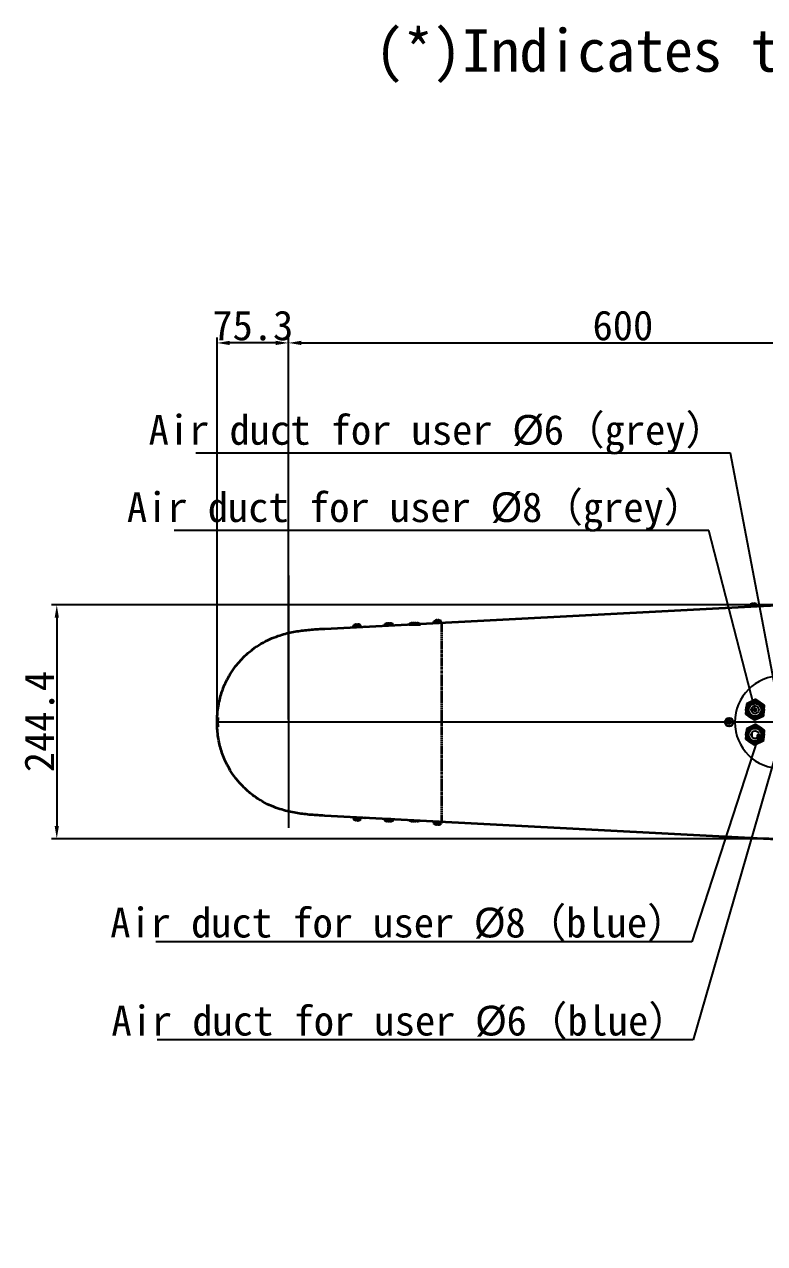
# Model space of a CAD drawing. Header units: millimetres. Extents: x 4086 to 8300, y 123 to 1549.
# Drawn here: x 6683.4 to 6857.6, y 543.4 to 830.2 of the extents above; entities that cross this region are included whole.
import ezdxf
from ezdxf import colors
from ezdxf.entities.mleader import LeaderData, LeaderLine
from ezdxf.math import Vec2, Vec3

# ---------------------------------------------------------------- set-up
doc = ezdxf.new("R2010")
doc.units = ezdxf.units.MM
doc.linetypes.add('PHANTOM', pattern=[0.8, 0.45, -0.05, 0.1, -0.05, 0.1, -0.05])
doc.layers.add('中心线', color=7, linetype='Continuous')
for name, color, linetype, lineweight in [('标注', 7, 'Continuous', 25), ('标注层', 7, 'Continuous', 0), ('粗线', 7, 'PHANTOM', 35)]:
    doc.layers.add(name, color=color, linetype=linetype, lineweight=lineweight)
doc.styles.get("Standard").update_dxf_attribs({"font": 'simsun.ttc'})
doc.dimstyles.new('直线标注', dxfattribs={"dimtxt": 7, "dimasz": 3, "dimexe": 1.25, "dimexo": 0.625, "dimtad": 1, "dimlfac": 4, "dimdsep": 46, "dimtxsty": 'Standard', "dimcen": 2.5, "dimadec": 0, "dimazin": 0, "dimtm": 1e-09, "dimtfac": 1, "dimtmove": 0, "dimatfit": 3, "dimfxl": 1, "dimarcsym": 0})

# ---------------------------------------------------------------- blocks, each defined once
blk = doc.blocks.new('*D2404')
at = {"layer": 'Defpoints', "color": 0}
for p in [(6880.55, 755.23), (6745.55, 666.02), (6880.55, 666.02)]:
    blk.add_point(p, dxfattribs=at)
at = {"layer": '标注', "color": 0, "linetype": 'Continuous', "lineweight": -2}
for p, q in [((6745.55, 666.64), (6745.55, 756.48)), ((6748.55, 755.23), (6877.55, 755.23)), ((6880.55, 666.64), (6880.55, 756.48))]:
    blk.add_line(p, q, dxfattribs=at)
at = {"layer": '标注', "color": 0}
for points in [[(6748.55, 755.73), (6748.55, 754.73), (6745.55, 755.23)], [(6877.55, 754.73), (6877.55, 755.73), (6880.55, 755.23)]]:
    blk.add_solid(points, dxfattribs=at)
at = {"layer": '标注', "color": 0, "insert": (6824.25, 762.86), "char_height": 7, "attachment_point": 2}
blk.add_mtext('600', dxfattribs=at)
blk = doc.blocks.new('*D2405')
at = {"layer": 'Defpoints', "color": 0}
for p in [(6728.74, 755.23), (6745.55, 700.53), (6728.74, 666.64)]:
    blk.add_point(p, dxfattribs=at)
at = {"layer": '标注', "color": 0, "linetype": 'Continuous', "lineweight": -2}
for p, q in [((6728.74, 667.26), (6728.74, 756.48)), ((6742.55, 755.23), (6731.74, 755.23)), ((6745.55, 701.16), (6745.55, 756.48))]:
    blk.add_line(p, q, dxfattribs=at)
at = {"layer": '标注', "color": 0}
for points in [[(6731.74, 755.73), (6731.74, 754.73), (6728.74, 755.23)], [(6742.55, 754.73), (6742.55, 755.73), (6745.55, 755.23)]]:
    blk.add_solid(points, dxfattribs=at)
at = {"layer": '标注', "color": 0, "insert": (6737.15, 762.86), "char_height": 7, "attachment_point": 2}
blk.add_mtext('75.3', dxfattribs=at)
blk = doc.blocks.new('*D2406')
at = {"layer": 'Defpoints', "color": 0}
for p in [(6864.09, 693.59), (6691.02, 638.61), (6857.35, 638.61)]:
    blk.add_point(p, dxfattribs=at)
at = {"layer": '标注', "color": 0, "linetype": 'Continuous', "lineweight": -2}
for p, q in [((6863.47, 693.59), (6689.77, 693.59)), ((6691.02, 690.59), (6691.02, 641.61)), ((6856.72, 638.61), (6689.77, 638.61))]:
    blk.add_line(p, q, dxfattribs=at)
at = {"layer": '标注', "color": 0}
for points in [[(6691.52, 690.59), (6690.52, 690.59), (6691.02, 693.59)], [(6690.52, 641.61), (6691.52, 641.61), (6691.02, 638.61)]]:
    blk.add_solid(points, dxfattribs=at)
at = {"layer": '标注', "color": 0, "insert": (6683.4, 666.16), "char_height": 7, "attachment_point": 2, "rotation": 90}
blk.add_mtext('244.4', dxfattribs=at)
blk = doc.blocks.new('_Dot')
at = {"color": 0, "linetype": 'ByBlock', "lineweight": -2}
blk.add_line((-0.5, 0), (-1, 0), dxfattribs=at)
at = {"color": 0, "linetype": 'ByBlock', "const_width": 0.5}
blk.add_lwpolyline([(-0.25, 0, 1), (0.25, 0, 1)], format="xyb", close=True, dxfattribs=at)

msp = doc.modelspace()

# ---------------------------------------------------------------- linework, layer by layer
at = {"color": 7, "linetype": 'Continuous'}
for p, q in [((6855.55426, 671.40323), (6853.32405, 670.34585)), ((6857.58508, 670.0005), (6855.55426, 671.40323)), ((6853.32405, 670.34585), (6853.12466, 667.88574)), ((6857.38569, 667.54039), (6857.58508, 670.0005)), ((6848.82723, 665.95209), (6848.82818, 665.91912)), ((6849.11337, 666.11712), (6848.82818, 666.11712)), ((6848.82818, 665.91912), (6849.11337, 665.91912)), ((6849.06676, 665.91912), (6849.06676, 666.11712)), ((6849.18087, 666.46981), (6849.18087, 666.18462)), ((6849.18087, 666.23123), (6849.37887, 666.23123)), ((6849.18087, 665.56644), (6849.18087, 665.85162)), ((6849.37887, 665.80501), (6849.18087, 665.80501)), ((6849.37887, 666.18462), (6849.37887, 666.46981)), ((6849.37887, 665.85162), (6849.37887, 665.56644)), ((6849.44637, 666.11712), (6849.73155, 666.11712)), ((6849.44637, 665.91912), (6849.73155, 665.91912)), ((6849.49298, 666.11712), (6849.49298, 665.91912)), ((6849.7325, 666.08415), (6849.73155, 666.11712)), ((6853.12466, 667.88574), (6855.15548, 666.48302)), ((6855.55426, 665.55323), (6853.32405, 664.49585)), ((6855.15548, 666.48302), (6857.38569, 667.54039)), ((6857.58508, 664.1505), (6855.55426, 665.55323)), ((6853.32405, 664.49585), (6853.12466, 662.03574)), ((6857.38569, 661.69039), (6857.58508, 664.1505)), ((6853.12466, 662.03574), (6855.15548, 660.63302)), ((6855.15548, 660.63302), (6857.38569, 661.69039))]:
    msp.add_line(p, q, dxfattribs=at)
for points in [[(6848.82818, 666.11712), (6848.82723, 666.08415), (6848.82666, 666.05114), (6848.82647, 666.01812)], [(6848.82647, 666.01812), (6848.82666, 665.9851), (6848.82723, 665.95209)], [(6849.37887, 666.46981), (6849.31289, 666.47133), (6849.24684, 666.47133), (6849.18087, 666.46981)], [(6849.18087, 665.56644), (6849.24684, 665.56491), (6849.31289, 665.56491), (6849.37887, 665.56644)], [(6849.73155, 665.91912), (6849.7325, 665.95209), (6849.73308, 665.9851), (6849.73327, 666.01812)], [(6849.73327, 666.01812), (6849.73308, 666.05114), (6849.7325, 666.08415)]]:
    msp.add_lwpolyline(points, dxfattribs=at)
for centre, radius in [((6855.35487, 668.94312), 2.1375), ((6855.35487, 668.94312), 1.8), ((6855.35487, 668.94312), 1.66196), ((6855.35487, 668.94312), 1.4625), ((6855.35487, 668.94312), 0.9), ((6849.27987, 666.01812), 1.0125), ((6849.27987, 666.01812), 0.9), ((6849.27987, 666.01812), 0.45), ((6855.35487, 663.09312), 2.1375), ((6855.35487, 663.09312), 1.8), ((6855.35487, 663.09312), 1.66196), ((6855.35487, 663.09312), 1.4625), ((6855.35487, 663.09312), 0.9)]:
    msp.add_circle(centre, radius, dxfattribs=at)
for centre, radius, start, end in [((6861.49638, 666.01812), 10.9125, 90, 270), ((7225.83987, 666.01812), 371.25, 179.4730929, 179.622256), ((6849.11337, 666.18462), 0.0675, 270, 0), ((6849.11337, 665.85162), 0.0675, 0, 90), ((6849.44637, 666.18462), 0.0675, 180, 270), ((6849.44637, 665.85162), 0.0675, 90, 180), ((7225.83987, 666.01812), 371.25, 180.3780599, 180.5268052)]:
    msp.add_arc(centre, radius, start, end, dxfattribs=at)
at = {"layer": '中心线'}
for p, q in [((6745.55495, 700.53221), (6745.55495, 641.1393)), ((6728.7296, 666.08595), (7100.33841, 666.08595))]:
    msp.add_line(p, q, dxfattribs=at)
at = {"layer": '中心线', "linetype": 'Continuous'}
for p, q in [((6854.05807, 693.63925), (6855.85561, 693.73345)), ((6854.07837, 693.252), (6854.05807, 693.63925)), ((6854.49163, 693.89996), (6854.75337, 693.49691)), ((6855.179, 693.51922), (6854.75337, 693.49691)), ((6854.77503, 693.97406), (6854.79991, 693.49935)), ((6854.84244, 693.97759), (6854.86732, 693.50288)), ((6854.9444, 693.92369), (6854.9774, 693.92509)), ((6855.04017, 693.98796), (6855.04868, 693.99121)), ((6855.04017, 693.98796), (6855.06505, 693.51324)), ((6855.07224, 693.99255), (6855.10758, 693.99149)), ((6855.10758, 693.99149), (6855.13246, 693.51678)), ((6855.179, 693.51922), (6855.39718, 693.94742)), ((6855.8759, 693.3462), (6855.85561, 693.73345)), ((6760.79823, 688.75171), (6762.59576, 688.84591)), ((6760.81852, 688.36446), (6760.79823, 688.75171)), ((6761.23178, 689.01242), (6761.49352, 688.60937)), ((6761.91915, 688.63167), (6761.49352, 688.60937)), ((6761.51518, 689.08652), (6761.54006, 688.61181)), ((6761.58259, 689.09005), (6761.60747, 688.61534)), ((6761.61867, 689.03137), (6761.65158, 689.03409)), ((6761.78032, 689.10042), (6761.78883, 689.10367)), ((6761.78032, 689.10042), (6761.8052, 688.6257)), ((6761.81239, 689.105), (6761.84773, 689.10395)), ((6761.84773, 689.10395), (6761.87261, 688.62924)), ((6761.91915, 688.63167), (6762.13733, 689.05987)), ((6762.61605, 688.45866), (6762.59576, 688.84591)), ((6763.56019, 688.50681), (6763.51579, 688.50681)), ((6763.52909, 688.50657), (6763.54561, 688.50711)), ((6768.05495, 688.7437), (6768.05495, 689.0184)), ((6768.05495, 689.0184), (6770.30495, 689.0184)), ((6768.50155, 689.25607), (6768.74184, 688.83987)), ((6769.16806, 688.83987), (6768.74184, 688.83987)), ((6768.78845, 689.31524), (6768.78845, 688.83987)), ((6768.85595, 689.31524), (6768.85595, 688.83987)), ((6768.88891, 689.25474), (6768.92192, 689.25574)), ((6768.95155, 689.25607), (6769.19184, 688.83987)), ((6769.05395, 689.31524), (6769.06262, 689.31804)), ((6769.05395, 689.31524), (6769.05395, 688.83987)), ((6769.08621, 689.31814), (6769.12145, 689.31524)), ((6769.12145, 689.31524), (6769.12145, 688.83987)), ((6769.16806, 688.83987), (6769.40835, 689.25607)), ((6769.61806, 688.83987), (6769.19184, 688.83987)), ((6769.23845, 689.31524), (6769.23845, 688.83987)), ((6769.30595, 689.31524), (6769.30595, 688.83987)), ((6769.33891, 689.25474), (6769.37192, 689.25574)), ((6769.50395, 689.31524), (6769.51262, 689.31804)), ((6769.50395, 689.31524), (6769.50395, 688.83987)), ((6769.53621, 689.31814), (6769.57145, 689.31524)), ((6769.57145, 689.31524), (6769.57145, 688.83987)), ((6769.61806, 688.83987), (6769.85835, 689.25607)), ((6769.85495, 688.83804), (6769.85495, 689.0184)), ((6770.30495, 688.86162), (6770.30495, 689.0184)), ((6779.68514, 689.74153), (6781.48267, 689.83573)), ((6779.70543, 689.35428), (6779.68514, 689.74153)), ((6780.11869, 690.00224), (6780.38043, 689.59919)), ((6780.80607, 689.6215), (6780.38043, 689.59919)), ((6780.4021, 690.07634), (6780.42698, 689.60163)), ((6780.46951, 690.07987), (6780.49439, 689.60516)), ((6780.57147, 690.02597), (6780.60446, 690.02737)), ((6780.66724, 690.09024), (6780.67575, 690.09349)), ((6780.66724, 690.09024), (6780.69211, 689.61552)), ((6780.6993, 690.09483), (6780.73464, 690.09377)), ((6780.73464, 690.09377), (6780.75952, 689.61906)), ((6780.80607, 689.6215), (6781.02425, 690.0497)), ((6781.50297, 689.44848), (6781.48267, 689.83573))]:
    msp.add_line(p, q, dxfattribs=at)
for points in [[(6854.84244, 693.97759), (6854.83382, 693.97993), (6854.81048, 693.97884), (6854.77503, 693.97406)], [(6854.80758, 693.97856), (6854.83208, 693.97998), (6854.84244, 693.97759)], [(6854.84569, 693.91554), (6854.87853, 693.91891), (6854.91144, 693.92163), (6854.9444, 693.92369)], [(6854.97741, 693.92509), (6855.01042, 693.92582), (6855.04342, 693.9259)], [(6855.07324, 693.99255), (6855.04902, 693.99126), (6855.04017, 693.98796)], [(6761.51518, 689.08652), (6761.54773, 689.09101), (6761.57224, 689.09244), (6761.58259, 689.09005)], [(6761.58259, 689.09005), (6761.57397, 689.09239), (6761.55063, 689.0913), (6761.51518, 689.08652)], [(6761.58584, 689.028), (6761.61868, 689.03137), (6761.65159, 689.03409), (6761.68455, 689.03615)], [(6761.68455, 689.03615), (6761.71755, 689.03754), (6761.75056, 689.03828)], [(6761.71756, 689.03754), (6761.75057, 689.03828), (6761.78357, 689.03836)], [(6761.8134, 689.10501), (6761.78917, 689.10371), (6761.78032, 689.10042)], [(6768.85595, 689.31524), (6768.84747, 689.31802), (6768.8241, 689.31816), (6768.78845, 689.31524)], [(6768.82119, 689.31802), (6768.84573, 689.31816), (6768.85595, 689.31524)], [(6768.85595, 689.2531), (6768.88892, 689.25475), (6768.92193, 689.25574), (6768.95495, 689.25607)], [(6768.95495, 689.25607), (6768.98798, 689.25574), (6769.02098, 689.25475)], [(6768.98799, 689.25574), (6769.02099, 689.25474), (6769.05395, 689.2531)], [(6769.08722, 689.31809), (6769.06296, 689.31807), (6769.05395, 689.31524)], [(6769.30595, 689.31524), (6769.29747, 689.31802), (6769.2741, 689.31816), (6769.23845, 689.31524)], [(6769.27119, 689.31802), (6769.29573, 689.31816), (6769.30595, 689.31524)], [(6769.30595, 689.2531), (6769.33892, 689.25475), (6769.37193, 689.25574), (6769.40495, 689.25607)], [(6769.40495, 689.25607), (6769.43798, 689.25574), (6769.47098, 689.25475)], [(6769.43799, 689.25574), (6769.47099, 689.25474), (6769.50395, 689.2531)], [(6769.53722, 689.31809), (6769.51296, 689.31807), (6769.50395, 689.31524)], [(6780.46951, 690.07987), (6780.46089, 690.08221), (6780.43754, 690.08112), (6780.4021, 690.07634)], [(6780.43465, 690.08084), (6780.45915, 690.08226), (6780.46951, 690.07987)], [(6780.47276, 690.01782), (6780.5056, 690.02119), (6780.53851, 690.02391), (6780.57147, 690.02597)], [(6780.60448, 690.02737), (6780.63749, 690.0281), (6780.67049, 690.02818)], [(6780.70031, 690.09483), (6780.67608, 690.09354), (6780.66724, 690.09024)]]:
    msp.add_lwpolyline(points, dxfattribs=at)
for centre, radius, start, end in [((6855.01726, 692.53497), 1.46269, 111.0608131, 130.9778666), ((6855.01717, 692.53515), 1.45915, 99.5521722, 111.0323524), ((6855.01717, 692.53515), 1.45915, 74.9676476, 86.4478278), ((6855.01711, 692.53496), 1.4627, 55.0221782, 74.9391929), ((6761.75741, 687.64743), 1.46269, 111.0608131, 130.9778666), ((6761.75732, 687.64761), 1.45915, 99.5521722, 111.0323524), ((6761.75732, 687.64761), 1.45915, 74.9676476, 86.4478278), ((6761.75726, 687.64742), 1.4627, 55.0221782, 74.9391929), ((6768.95503, 687.86544), 1.46269, 108.0608131, 127.9778666), ((6768.95495, 687.86562), 1.45915, 96.5521722, 108.0323524), ((6769.40503, 687.86544), 1.46269, 108.0608131, 127.9778666), ((6769.40495, 687.86562), 1.45915, 96.5521722, 108.0323524), ((6768.95495, 687.86562), 1.45915, 71.9676476, 83.4478278), ((6768.95488, 687.86544), 1.4627, 52.0221782, 71.9391929), ((6769.40495, 687.86562), 1.45915, 71.9676476, 83.4478278), ((6769.40488, 687.86544), 1.4627, 52.0221782, 71.9391929), ((6780.64432, 688.63725), 1.46269, 111.0608131, 130.9778666), ((6780.64424, 688.63743), 1.45915, 99.5521722, 111.0323524), ((6780.64424, 688.63743), 1.45915, 74.9676476, 86.4478278), ((6780.64417, 688.63724), 1.4627, 55.0221782, 74.9391929), ((6751.72335, 666.01777), 22.76196, 178.4571366, 182.832856), ((6751.90921, 666.01085), 22.94793, 177.1726188, 178.4523611)]:
    msp.add_arc(centre, radius, start, end, dxfattribs=at)
at = {"layer": '粗线', "linetype": 'Continuous'}
for p, q in [((6754.07258, 688.01092), (6857.34757, 693.42333)), ((6773.90495, 689.0184), (6776.60495, 689.0184)), ((6774.35155, 689.25607), (6774.45375, 689.07905)), ((6774.63845, 689.31524), (6774.63845, 689.08873)), ((6774.70595, 689.31524), (6774.70595, 689.09227)), ((6774.90395, 689.31524), (6774.91262, 689.31804)), ((6774.90395, 689.31524), (6774.90395, 689.10264)), ((6774.93621, 689.31814), (6774.97145, 689.31524)), ((6774.97145, 689.31524), (6774.97145, 689.10618)), ((6775.17807, 689.11701), (6775.25835, 689.25607)), ((6775.25155, 689.25607), (6775.32732, 689.12483)), ((6775.53845, 689.31524), (6775.53845, 689.13589)), ((6775.60595, 689.31524), (6775.60595, 689.13943)), ((6775.80395, 689.31524), (6775.81262, 689.31804)), ((6775.80395, 689.31524), (6775.80395, 689.14981)), ((6775.83621, 689.31814), (6775.87145, 689.31524)), ((6775.87145, 689.31524), (6775.87145, 689.15335)), ((6776.10615, 689.16565), (6776.15835, 689.25607)), ((6857.34758, 638.61292), (6754.07258, 644.02533)), ((6760.81852, 643.67179), (6760.79823, 643.28454)), ((6760.79823, 643.28454), (6762.59576, 643.19033)), ((6761.23178, 643.02383), (6761.49352, 643.42687)), ((6761.91915, 643.40457), (6761.49352, 643.42687)), ((6761.54006, 643.42443), (6761.51518, 642.94972)), ((6761.55022, 642.94498), (6761.51518, 642.94972)), ((6761.58259, 642.94619), (6761.57379, 642.94384)), ((6761.60747, 643.4209), (6761.58259, 642.94619)), ((6761.75057, 642.99796), (6761.71756, 642.9987)), ((6761.8052, 643.41054), (6761.78032, 642.93583)), ((6761.87261, 643.40701), (6761.84773, 642.93229)), ((6761.91915, 643.40457), (6762.13733, 642.97637)), ((6762.61605, 643.57758), (6762.59576, 643.19033)), ((6763.56828, 643.5279), (6763.5156, 643.53035)), ((6763.5158, 643.52943), (6763.56019, 643.52943)), ((6768.05495, 643.29254), (6768.05495, 643.01784)), ((6768.05495, 643.01784), (6770.30495, 643.01784)), ((6768.50155, 642.78018), (6768.74184, 643.19637)), ((6769.16806, 643.19637), (6768.74184, 643.19637)), ((6768.78845, 643.19637), (6768.78845, 642.72101)), ((6768.82369, 642.7181), (6768.78845, 642.72101)), ((6768.85595, 642.72101), (6768.84728, 642.7182)), ((6768.85595, 643.19637), (6768.85595, 642.72101)), ((6768.95155, 642.78018), (6769.19184, 643.19637)), ((6769.02099, 642.7815), (6768.98799, 642.78051)), ((6769.05395, 643.19637), (6769.05395, 642.72101)), ((6769.12145, 643.19637), (6769.12145, 642.72101)), ((6769.16806, 643.19637), (6769.40835, 642.78018)), ((6769.61806, 643.19637), (6769.19184, 643.19637)), ((6769.23845, 643.19637), (6769.23845, 642.72101)), ((6769.27369, 642.7181), (6769.23845, 642.72101)), ((6769.30595, 642.72101), (6769.29728, 642.7182)), ((6769.30595, 643.19637), (6769.30595, 642.72101)), ((6769.47099, 642.7815), (6769.43799, 642.78051)), ((6769.50395, 643.19637), (6769.50395, 642.72101)), ((6769.57145, 643.19637), (6769.57145, 642.72101)), ((6769.61806, 643.19637), (6769.85835, 642.78018)), ((6769.85495, 643.19821), (6769.85495, 643.01784)), ((6770.30495, 643.17463), (6770.30495, 643.01784)), ((6770.41745, 643.16873), (6770.41745, 643.16871)), ((6774.35155, 642.78018), (6774.45376, 642.9572)), ((6774.63845, 642.94752), (6774.63845, 642.72101)), ((6774.67369, 642.7181), (6774.63845, 642.72101)), ((6774.70595, 642.72101), (6774.69728, 642.7182)), ((6774.70595, 642.94398), (6774.70595, 642.72101)), ((6774.80495, 642.78018), (6774.77193, 642.78051)), ((6774.87099, 642.7815), (6774.83799, 642.78051)), ((6774.90395, 642.9336), (6774.90395, 642.72101)), ((6774.97145, 642.93006), (6774.97145, 642.72101)), ((6775.17806, 642.91924), (6775.25835, 642.78018)), ((6775.25155, 642.78018), (6775.32732, 642.91141)), ((6775.53845, 642.90035), (6775.53845, 642.72101)), ((6775.57369, 642.7181), (6775.53845, 642.72101)), ((6775.60595, 642.72101), (6775.59728, 642.7182)), ((6775.60595, 642.89681), (6775.60595, 642.72101)), ((6775.70495, 642.78018), (6775.67193, 642.78051)), ((6775.77099, 642.7815), (6775.73799, 642.78051)), ((6775.80395, 642.88644), (6775.80395, 642.72101)), ((6775.81745, 642.88573), (6775.81745, 642.88571)), ((6775.87145, 642.8829), (6775.87145, 642.72101)), ((6776.10615, 642.8706), (6776.15835, 642.78018)), ((6779.70543, 642.68197), (6779.68514, 642.29471)), ((6780.11869, 642.034), (6780.38043, 642.43705)), ((6780.80607, 642.41475), (6780.38043, 642.43705)), ((6780.42698, 642.43461), (6780.4021, 641.9599)), ((6780.49439, 642.43108), (6780.46951, 641.95637)), ((6780.69211, 642.42072), (6780.66724, 641.94601)), ((6780.75952, 642.41719), (6780.73464, 641.94247)), ((6780.80607, 642.41475), (6781.02425, 641.98655)), ((6781.50297, 642.58776), (6781.48267, 642.20051)), ((6779.68514, 642.29471), (6781.48267, 642.20051)), ((6780.43714, 641.95516), (6780.4021, 641.9599)), ((6780.46951, 641.95637), (6780.4607, 641.95402)), ((6780.57147, 642.01028), (6780.53851, 642.01233))]:
    msp.add_line(p, q, dxfattribs=at)
at = {"layer": '粗线'}
msp.add_line((6781.55495, 689.45121), (6781.55495, 642.58504), dxfattribs=at)
at = {"layer": '粗线', "linetype": 'Continuous'}
for points in [[(6774.70595, 689.31524), (6774.69747, 689.31802), (6774.6741, 689.31816), (6774.63845, 689.31524)], [(6774.67119, 689.31802), (6774.69573, 689.31816), (6774.70595, 689.31524)], [(6774.70595, 689.2531), (6774.73892, 689.25475), (6774.77193, 689.25574), (6774.80495, 689.25607)], [(6774.80495, 689.25607), (6774.83798, 689.25574), (6774.87098, 689.25475)], [(6774.83799, 689.25574), (6774.87099, 689.25474), (6774.90395, 689.2531)], [(6774.93722, 689.31809), (6774.91296, 689.31807), (6774.90395, 689.31524)], [(6775.60595, 689.31524), (6775.59747, 689.31802), (6775.5741, 689.31816), (6775.53845, 689.31524)], [(6775.57119, 689.31802), (6775.59573, 689.31816), (6775.60595, 689.31524)], [(6775.60595, 689.2531), (6775.63892, 689.25475), (6775.67193, 689.25574), (6775.70495, 689.25607)], [(6775.70495, 689.25607), (6775.73798, 689.25574), (6775.77098, 689.25475)], [(6775.73799, 689.25574), (6775.77099, 689.25474), (6775.80395, 689.2531)], [(6775.83722, 689.31809), (6775.81296, 689.31807), (6775.80395, 689.31524)], [(6761.54922, 642.94508), (6761.57345, 642.94383), (6761.58259, 642.94619)], [(6761.65158, 643.00216), (6761.61867, 643.00487), (6761.58584, 643.00824)], [(6761.68455, 643.0001), (6761.65159, 643.00215), (6761.61868, 643.00487)], [(6761.78357, 642.99788), (6761.75056, 642.99796), (6761.71755, 642.9987), (6761.68455, 643.0001)], [(6761.78032, 642.93583), (6761.78865, 642.9326), (6761.81198, 642.93124), (6761.84773, 642.93229)], [(6761.81489, 642.93123), (6761.79037, 642.93237), (6761.78032, 642.93583)], [(6768.82268, 642.71815), (6768.84695, 642.71817), (6768.85595, 642.72101)], [(6768.92192, 642.78051), (6768.88891, 642.7815), (6768.85595, 642.78315)], [(6768.95495, 642.78018), (6768.92193, 642.78051), (6768.88892, 642.7815)], [(6769.05395, 642.78315), (6769.02098, 642.7815), (6768.98798, 642.78051), (6768.95495, 642.78018)], [(6769.05395, 642.72101), (6769.06244, 642.71823), (6769.08581, 642.71809), (6769.12145, 642.72101)], [(6769.08872, 642.71822), (6769.06417, 642.71809), (6769.05395, 642.72101)], [(6769.27268, 642.71815), (6769.29695, 642.71817), (6769.30595, 642.72101)], [(6769.37192, 642.78051), (6769.33891, 642.7815), (6769.30595, 642.78315)], [(6769.40495, 642.78018), (6769.37193, 642.78051), (6769.33892, 642.7815)], [(6769.50395, 642.78315), (6769.47098, 642.7815), (6769.43798, 642.78051), (6769.40495, 642.78018)], [(6769.50395, 642.72101), (6769.51244, 642.71823), (6769.53581, 642.71809), (6769.57145, 642.72101)], [(6769.53872, 642.71822), (6769.51417, 642.71809), (6769.50395, 642.72101)], [(6774.67268, 642.71815), (6774.69695, 642.71817), (6774.70595, 642.72101)], [(6774.77192, 642.78051), (6774.73891, 642.7815), (6774.70595, 642.78315)], [(6774.90395, 642.78315), (6774.87098, 642.7815), (6774.83798, 642.78051), (6774.80495, 642.78018)], [(6774.90395, 642.72101), (6774.91244, 642.71823), (6774.93581, 642.71809), (6774.97145, 642.72101)], [(6774.93872, 642.71822), (6774.91417, 642.71809), (6774.90395, 642.72101)], [(6775.57268, 642.71815), (6775.59695, 642.71817), (6775.60595, 642.72101)], [(6775.67192, 642.78051), (6775.63891, 642.7815), (6775.60595, 642.78315)], [(6775.80395, 642.78315), (6775.77098, 642.7815), (6775.73798, 642.78051), (6775.70495, 642.78018)], [(6775.80395, 642.72101), (6775.81244, 642.71823), (6775.83581, 642.71809), (6775.87145, 642.72101)], [(6775.83872, 642.71822), (6775.81417, 642.71809), (6775.80395, 642.72101)], [(6780.43613, 641.95526), (6780.46036, 641.95401), (6780.46951, 641.95637)], [(6780.5385, 642.01233), (6780.50559, 642.01505), (6780.47276, 642.01842)], [(6780.67049, 642.00806), (6780.63748, 642.00814), (6780.60446, 642.00888), (6780.57147, 642.01028)], [(6780.66724, 641.94601), (6780.67557, 641.94278), (6780.69889, 641.94142), (6780.73464, 641.94247)], [(6780.70181, 641.94141), (6780.67729, 641.94255), (6780.66724, 641.94601)]]:
    msp.add_lwpolyline(points, dxfattribs=at)
for centre, radius, start, end in [((6774.80503, 687.86544), 1.46269, 108.0608131, 127.9778666), ((6774.80495, 687.86562), 1.45915, 96.5521722, 108.0323524), ((6775.70503, 687.86544), 1.46269, 108.0608131, 127.9778666), ((6774.80495, 687.86562), 1.45915, 71.9676476, 83.4478278), ((6775.70495, 687.86562), 1.45915, 96.5521722, 108.0323524), ((6774.80488, 687.86544), 1.4627, 52.0221782, 71.9391929), ((6775.70495, 687.86562), 1.45915, 71.9676476, 83.4478278), ((6775.70488, 687.86544), 1.4627, 52.0221782, 71.9391929), ((6761.75741, 644.38881), 1.4627, 229.0221782, 248.9391929), ((6761.75732, 644.38864), 1.45915, 248.9676476, 260.4478278), ((6761.75732, 644.38864), 1.45915, 273.5521722, 285.0323524), ((6761.75726, 644.38882), 1.46269, 285.0608131, 304.9778666), ((6768.95503, 644.1708), 1.4627, 232.0221782, 251.9391929), ((6768.95495, 644.17062), 1.45915, 251.9676476, 263.4478278), ((6769.40503, 644.1708), 1.4627, 232.0221782, 251.9391929), ((6769.40495, 644.17062), 1.45915, 251.9676476, 263.4478278), ((6768.95495, 644.17062), 1.45915, 276.5521722, 288.0323524), ((6768.95488, 644.1708), 1.46269, 288.0608131, 307.9778666), ((6769.40495, 644.17062), 1.45915, 276.5521722, 288.0323524), ((6769.40488, 644.1708), 1.46269, 288.0608131, 307.9778666), ((6774.80503, 644.1708), 1.4627, 232.0221782, 251.9391929), ((6774.80495, 644.17062), 1.45915, 251.9676476, 263.4478278), ((6775.70503, 644.1708), 1.4627, 237.8490773, 251.9391929), ((6774.80495, 644.17062), 1.45915, 276.5521722, 288.0323524), ((6775.70495, 644.17062), 1.45915, 251.9676476, 263.4478278), ((6774.80488, 644.1708), 1.46269, 288.0608131, 299.7401999), ((6775.70495, 644.17062), 1.45915, 276.5521722, 288.0323524), ((6775.70488, 644.1708), 1.46269, 288.0608131, 296.1515875), ((6780.64432, 643.39899), 1.4627, 229.0221782, 248.9391929), ((6780.64424, 643.39881), 1.45915, 248.9676476, 260.4478278), ((6780.64424, 643.39881), 1.45915, 273.5521722, 285.0323524), ((6780.64417, 643.399), 1.46269, 285.0608131, 304.9778666)]:
    msp.add_arc(centre, radius, start, end, dxfattribs=at)
for points, knots in [([(6857.34757, 693.42333), (6858.44204, 693.48069), (6860.58702, 693.56222), (6863.71814, 693.60221), (6866.65429, 693.57887), (6869.33781, 693.51635), (6871.7342, 693.43019), (6873.85778, 693.31537), (6875.77522, 693.17261), (6877.58089, 692.99748), (6879.34844, 692.78172), (6881.11601, 692.51543), (6882.87603, 692.19513), (6884.59544, 691.83448), (6886.23857, 691.44891), (6887.78574, 691.05167), (6889.22835, 690.65252), (6890.55239, 690.26319), (6891.73924, 689.89409), (6892.7836, 689.53985), (6893.70941, 689.19538), (6894.55982, 688.84915), (6895.37418, 688.48791), (6896.17421, 688.10272), (6896.96393, 687.69187), (6897.48254, 687.40211), (6897.73927, 687.25388)], [0, 0, 0, 0, 0.079534208, 0.1557499, 0.227225211, 0.292605579, 0.350540196, 0.401236685, 0.446929351, 0.490063052, 0.532876882, 0.576137878, 0.619763249, 0.662680602, 0.703617685, 0.742234068, 0.778592576, 0.812235482, 0.842384468, 0.868784708, 0.892255221, 0.914059807, 0.935407769, 0.956895903, 0.978486252, 1, 1, 1, 1]), ([(6728.74473, 666.63676), (6728.75918, 667.17161), (6728.82525, 668.24172), (6729.03402, 669.82988), (6729.35161, 671.38858), (6729.78295, 672.92448), (6730.35588, 674.47798), (6731.1189, 676.11182), (6732.13953, 677.86393), (6733.4739, 679.69899), (6735.12528, 681.50574), (6737.02903, 683.14733), (6739.07213, 684.50738), (6741.10415, 685.54716), (6743.00471, 686.30011), (6744.7359, 686.83052), (6746.33798, 687.20268), (6747.88113, 687.47261), (6749.41738, 687.67202), (6750.96689, 687.81882), (6752.52096, 687.92713), (6753.55678, 687.98388), (6754.07258, 688.01092)], [0, 0, 0, 0, 0.043280103, 0.086644846, 0.129472407, 0.171844587, 0.21556835, 0.263262242, 0.317529951, 0.379342367, 0.44644127, 0.515082656, 0.582165591, 0.644480815, 0.699377516, 0.747321416, 0.790809763, 0.832336891, 0.873993534, 0.91608772, 0.958219902, 1, 1, 1, 1]), ([(6754.07258, 644.02533), (6753.53655, 644.05342), (6752.46031, 644.11249), (6750.84627, 644.22673), (6749.23787, 644.3837), (6747.64124, 644.59967), (6746.02811, 644.89622), (6744.33703, 645.31387), (6742.49355, 645.91778), (6740.47205, 646.78101), (6738.34336, 647.96793), (6736.26157, 649.49721), (6734.38188, 651.28646), (6732.81105, 653.19173), (6731.58758, 655.06669), (6730.6757, 656.8236), (6730.00067, 658.46852), (6729.49825, 660.0678), (6729.12748, 661.67687), (6728.87466, 663.31826), (6728.74016, 664.97719), (6728.7296, 666.08595), (6728.74473, 666.63676)], [0, 0, 0, 0, 0.042018298, 0.084374546, 0.126655754, 0.168501744, 0.210462068, 0.254989245, 0.304756986, 0.36215648, 0.426802077, 0.495106959, 0.563802124, 0.629420208, 0.687963724, 0.738733147, 0.784151752, 0.826977171, 0.869815761, 0.913291166, 0.956865536, 1, 1, 1, 1]), ([(6897.73927, 644.78236), (6897.20096, 644.47157), (6896.10437, 643.88101), (6894.40503, 643.10491), (6892.66133, 642.44133), (6890.89117, 641.87165), (6889.11048, 641.34783), (6887.31842, 640.85906), (6885.5132, 640.41101), (6883.69704, 640.00687), (6881.87033, 639.651), (6880.03457, 639.35061), (6878.19322, 639.10755), (6876.32406, 638.91174), (6874.36195, 638.75391), (6872.20353, 638.62733), (6869.76182, 638.53207), (6867.00845, 638.46319), (6863.97328, 638.43292), (6860.72063, 638.46966), (6858.48808, 638.55314), (6857.34757, 638.61291)], [0, 0, 0, 0, 0.0451098, 0.090318311, 0.135479291, 0.180421257, 0.225237979, 0.270175283, 0.315213379, 0.360207756, 0.405186431, 0.450254378, 0.495180729, 0.539955679, 0.586630508, 0.638020958, 0.696853038, 0.763955676, 0.837893999, 0.917118109, 1, 1, 1, 1])]:
    msp.add_open_spline(points, degree=3, knots=knots, dxfattribs=at)

# ---------------------------------------------------------------- texts
at = {"layer": '标注层', "insert": (6765.90089, 829.03127), "char_height": 10, "attachment_point": 1}
msp.add_mtext_dynamic_manual_height_columns('(*){\\C7;Indicates the travle margin of mechanical block}', width=368.9039261, gutter_width=25, heights=[0], dxfattribs=at)

# ---------------------------------------------------------------- dimensions: what is measured, and where the dimension line sits
at = {"layer": '标注', "linetype": 'Continuous'}
for base, p1, p2, angle, text, picture, middle in [((6728.74473, 755.23121), (6745.55495, 700.53221), (6728.74473, 666.63676), 180, '75.3', '*D2405', (6737.14984, 755.23121)), ((6691.02003, 638.61291), (6864.0931, 693.59213), (6857.34757, 638.61291), 270, '244.4', '*D2406', (6691.02003, 666.15765))]:
    dim = msp.add_linear_dim(base=base, p1=p1, p2=p2, angle=angle, text=text, dimstyle='直线标注', override={"dimtxsty": 'Standard'}, dxfattribs=at)
    dim.commit()
    dim.dimension.update_dxf_attribs({"geometry": picture, "text_midpoint": middle, "dimtype": 160})
dim = msp.add_linear_dim(base=(6880.55495, 755.23121), p1=(6745.55495, 666.01812), p2=(6880.55495, 666.01812), text='600', dimstyle='直线标注', override={"dimtxsty": 'Standard'}, dxfattribs=at)
dim.commit()
dim.dimension.update_dxf_attribs({"geometry": '*D2404', "text_midpoint": (6824.24821, 755.23121), "dimtype": 160})

# ---------------------------------------------------------------- leaders
ml = msp.add_multileader_mtext('Standard')
ml.set_content('Air duct for user {\\fSource Han Sans CN Normal|b0|i0|c134|p2;%%C}6（grey）', color=256)
ml.set_leader_properties()
ml.set_arrow_properties(name='DOT')
ml.build(insert=Vec2(0, 0))
ml.multileader.update_dxf_attribs({"text_left_attachment_type": 5, "text_right_attachment_type": 6, "dogleg_length": 0.36, "arrow_head_size": 1.125})
ctx = ml.context
ctx.base_point, ctx.char_height, ctx.arrow_head_size, ctx.landing_gap_size, ctx.plane_origin = Vec3(6709.36945, 729.29338), 7, 1.125, 0.2025, Vec3(6713.1364, 603.04056)
ctx.left_attachment, ctx.right_attachment, ctx.text_align_type = 5, 6, 2
notes = []
notes.append((ctx, [(1, (1, 1, 0), (6849.55039, 729.29338), (-1, 0), 0.81, [(0, [(6860.2641, 672.9871)], 0, [])])]))
ctx.mtext.insert, ctx.mtext.alignment, ctx.mtext.flow_direction = Vec3(6848.53789, 738.28779), 3, 5
ml = msp.add_multileader_mtext('Standard')
ml.set_content('Air duct for user {\\fSource Han Sans CN Normal|b0|i0|c134|p2;%%C}8（grey）', color=256)
ml.set_leader_properties()
ml.set_arrow_properties(name='DOT')
ml.build(insert=Vec2(0, 0))
ml.multileader.update_dxf_attribs({"text_left_attachment_type": 5, "text_right_attachment_type": 6, "dogleg_length": 0.36, "arrow_head_size": 1.125})
ctx = ml.context
ctx.base_point, ctx.char_height, ctx.arrow_head_size, ctx.landing_gap_size, ctx.plane_origin = Vec3(6704.26122, 711.10844), 7, 1.125, 0.2025, Vec3(6621.49993, 582.61252)
ctx.left_attachment, ctx.right_attachment, ctx.text_align_type = 5, 6, 2
notes.append((ctx, [(1, (1, 1, 0), (6844.44216, 711.10844), (-1, 0), 0.81, [(0, [(6855.35487, 668.94312)], 0, [])])]))
ctx.mtext.insert, ctx.mtext.alignment, ctx.mtext.flow_direction = Vec3(6843.42966, 720.10285), 3, 5
ml = msp.add_multileader_mtext('Standard')
ml.set_content('Air duct for user {\\fSource Han Sans CN Normal|b0|i0|c134|p2;%%C}8（blue）', color=256)
ml.set_leader_properties()
ml.set_arrow_properties(name='DOT')
ml.build(insert=Vec2(0, 0))
ml.multileader.update_dxf_attribs({"text_left_attachment_type": 5, "text_right_attachment_type": 6, "dogleg_length": 0.36, "arrow_head_size": 1.125})
ctx = ml.context
ctx.base_point, ctx.char_height, ctx.arrow_head_size, ctx.landing_gap_size, ctx.plane_origin = Vec3(6700.33578, 614.36575), 7, 1.125, 0.2025, Vec3(6612.89684, 583.21672)
ctx.left_attachment, ctx.right_attachment, ctx.text_align_type = 5, 6, 2
notes.append((ctx, [(1, (1, 1, 0), (6840.51673, 614.36575), (-1, 0), 0.81, [(0, [(6856.19148, 662.76133)], 0, [])])]))
ctx.mtext.insert, ctx.mtext.alignment, ctx.mtext.flow_direction = Vec3(6839.50423, 622.38251), 3, 5
ml = msp.add_multileader_mtext('Standard')
ml.set_content('Air duct for user {\\fSource Han Sans CN Normal|b0|i0|c134|p2;%%C}6（blue）', color=256)
ml.set_leader_properties()
ml.set_arrow_properties(name='DOT')
ml.build(insert=Vec2(0, 0))
ml.multileader.update_dxf_attribs({"text_left_attachment_type": 5, "text_right_attachment_type": 6, "dogleg_length": 0.36, "arrow_head_size": 1.125})
ctx = ml.context
ctx.base_point, ctx.char_height, ctx.arrow_head_size, ctx.landing_gap_size, ctx.plane_origin = Vec3(6700.61933, 591.30238), 7, 1.125, 0.2025, Vec3(6612.82071, 590.87681)
ctx.left_attachment, ctx.right_attachment, ctx.text_align_type = 5, 6, 2
notes.append((ctx, [(1, (1, 1, 0), (6840.80027, 591.30238), (-1, 0), 0.81, [(0, [(6860.23829, 658.52581)], 0, [])])]))
ctx.mtext.insert, ctx.mtext.alignment, ctx.mtext.flow_direction = Vec3(6839.78777, 599.31914), 3, 5
for ctx, leaders in notes:
    for number, flags, end, landing, length, lines in leaders:
        leader = LeaderData()
        leader.index, (leader.has_last_leader_line, leader.has_dogleg_vector, leader.attachment_direction) = number, flags
        leader.last_leader_point, leader.dogleg_vector, leader.dogleg_length = Vec3(end), Vec3(landing), length
        for number, points, colour, breaks in lines:
            line = LeaderLine()
            line.index, line.vertices, line.color, line.breaks = number, Vec3.list(points), colors.encode_raw_color(colour), breaks
            leader.lines.append(line)
        ctx.leaders.append(leader)

doc.saveas('drawing.dxf')
